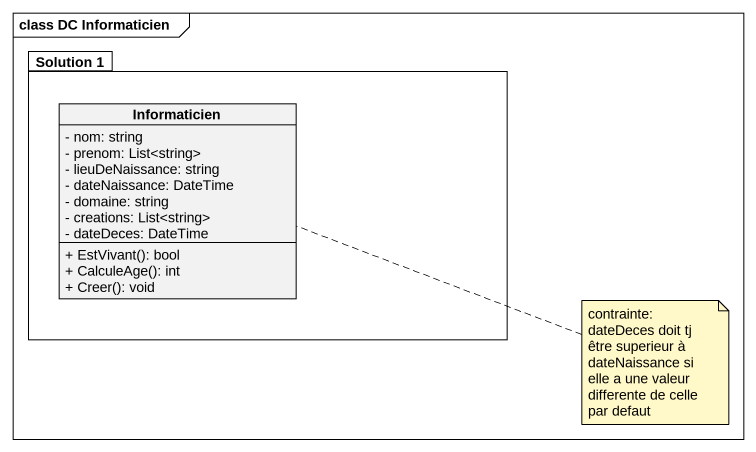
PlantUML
@startuml
mainframe class DC Informaticien
hide circle
hide empty members
skinparam classAttributeIconSize 0
package "Solution 1" as Solution_1 {
  class Informaticien {
    - nom: string
    - prenom: List<string>
    - lieuDeNaissance: string
    - dateNaissance: DateTime
    - domaine: string
    - creations: List<string>
    - dateDeces: DateTime
    + EstVivant(): bool
    + CalculeAge(): int
    + Creer(): void
  }
}
note right of Informaticien
  contrainte:
  dateDeces doit tj être superieur à dateNaissance si elle a une valeur differente de celle par defaut
end note
@enduml
